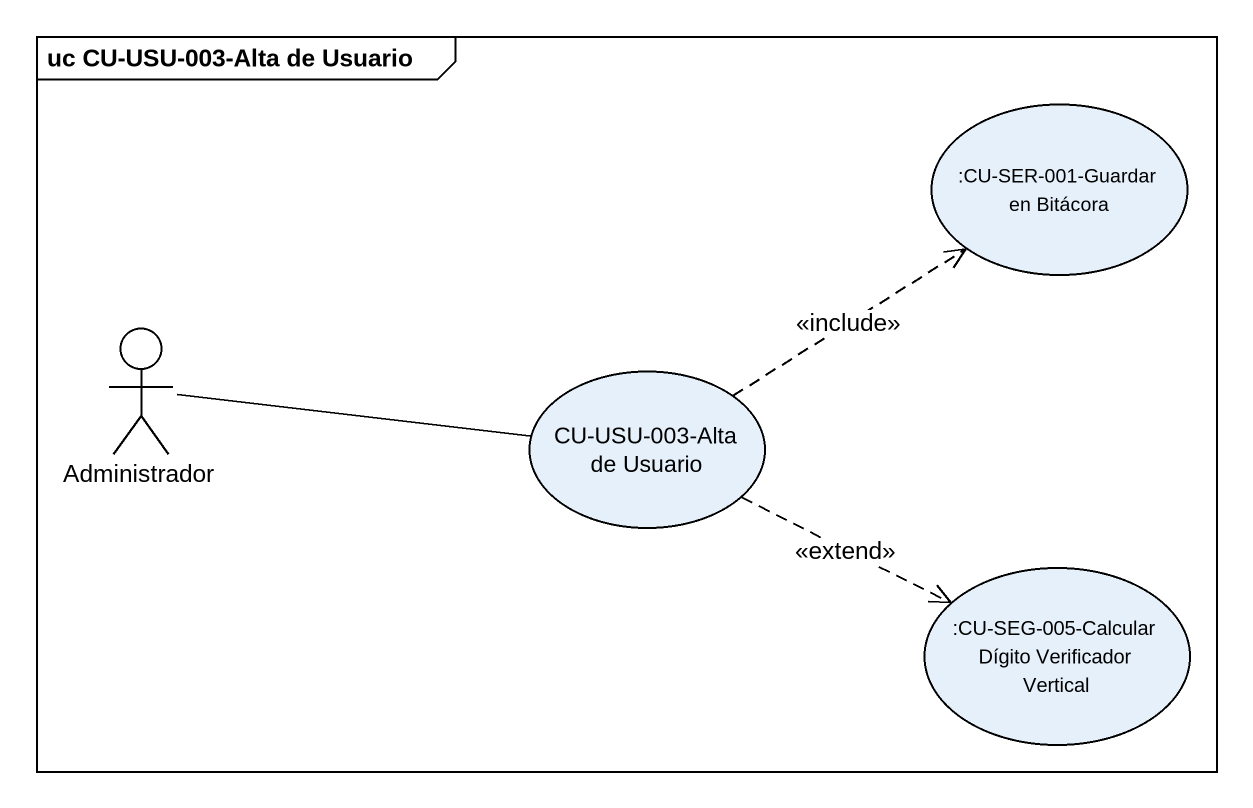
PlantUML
@startuml
mainframe uc CU-USU-003-Alta de Usuario
usecase ":CU-SER-001-Guardar en Bitácora" as CU_SER_001_Guardar_en
actor Administrador
usecase "CU-USU-003-Alta de Usuario" as CU_USU_003_Alta_de_Usuario
usecase ":CU-SEG-005-Calcular Dígito Verificador Vertical" as CU_SEG_005_Calcular_Dígito
Administrador -right- CU_USU_003_Alta_de_Usuario
CU_USU_003_Alta_de_Usuario .up.> CU_SER_001_Guardar_en : <<include>>
CU_USU_003_Alta_de_Usuario .right.> CU_SEG_005_Calcular_Dígito : <<extend>>
@enduml
